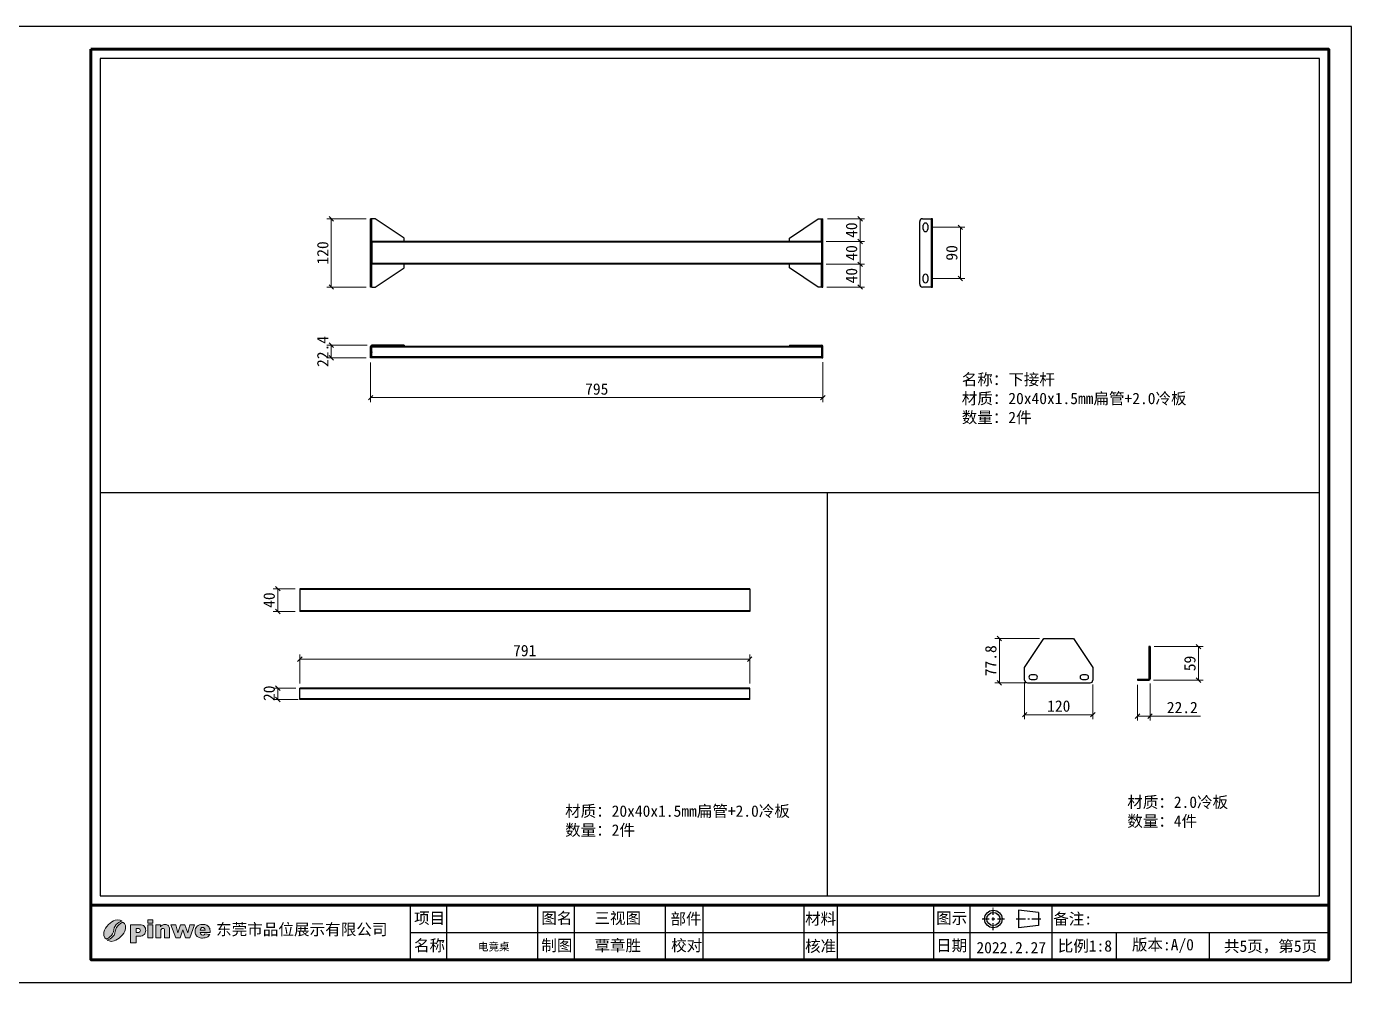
# Model space of a CAD drawing. Header units: inches. Extents: x 21728 to 86065, y -20660 to 1996.
# Drawn here: x 83736 to 86065, y -10313 to -8633 of the extents above; entities that cross this region are included whole.
import ezdxf

# ---------------------------------------------------------------- set-up
doc = ezdxf.new("R2010")
doc.units = ezdxf.units.IN
doc.header["$MEASUREMENT"] = 0
doc.linetypes.add('CENTER2', pattern=[28.575, 19.05, -3.175, 3.175, -3.175])
doc.layers.add('_U+56FE_U+5C42 1', color=7, linetype='Continuous')
doc.layers.add('图框', color=5, linetype='Continuous', lineweight=60)
doc.layers.add('轮廓线', color=7, linetype='Continuous', lineweight=30)
doc.styles.add('ee', font='simfang.ttf')
doc.styles.get("Standard").update_dxf_attribs({"font": 'arial.ttf'})
doc.styles.add('宋体', font='')
doc.styles.add('样式 1', font='')
doc.styles.get('宋体').set_extended_font_data('SimSun')
doc.styles.get('样式 1').set_extended_font_data('SimSun')
doc.dimstyles.new('1-8', dxfattribs={"dimscale": 8, "dimtxt": 2.5, "dimasz": 1, "dimexe": 1, "dimexo": 1, "dimtad": 1, "dimdec": 1, "dimdsep": 46, "dimtxsty": '宋体', "dimblk": 'OBLIQUE', "dimcen": 2.5, "dimclrd": 3, "dimclre": 3, "dimclrt": 256, "dimadec": 0, "dimazin": 0, "dimtfac": 1, "dimtdec": 1, "dimtmove": 1, "dimatfit": 3, "dimfxl": 0, "dimlwd": 9, "dimlwe": 9, "dimarcsym": 0})

# ---------------------------------------------------------------- blocks, each defined once
blk = doc.blocks.new('_Oblique')
at = {"color": 0, "linetype": 'ByBlock', "lineweight": -2}
blk.add_line((-0.5, -0.5), (0.5, 0.5), dxfattribs=at)
blk = doc.blocks.new('*D287')
at = {"color": 3, "lineweight": 9, "transparency": 16777216}
for p, q in [((84335.1, -9193.2), (84263.8, -9193.2)), ((84271.8, -9215.6), (84271.8, -9193.2)), ((84332.9, -9215.6), (84263.8, -9215.6))]:
    blk.add_line(p, q, dxfattribs=at)
at = {"layer": 'Defpoints', "color": 0, "transparency": 16777216}
for p in [(84271.8, -9193.2), (84343.1, -9193.2), (84340.9, -9215.6)]:
    blk.add_point(p, dxfattribs=at)
at = {"color": 3, "lineweight": 9, "transparency": 16777216, "xscale": 8, "yscale": 8, "zscale": 8}
for p, rotation in [((84271.8, -9193.2), 90), ((84271.8, -9215.6), 270)]:
    blk.add_blockref('_Oblique', p, dxfattribs=dict(at, rotation=rotation))
at = {"transparency": 16777216, "insert": (84256.8, -9204.4), "char_height": 20, "attachment_point": 5, "rotation": 90, "style": '宋体'}
blk.add_mtext('22.4', dxfattribs=at)
blk = doc.blocks.new('*D288')
at = {"color": 3, "lineweight": 9, "transparency": 16777216}
for p, q in [((84332.9, -8971.2), (84263.8, -8971.2)), ((84271.8, -9091.2), (84271.8, -8971.2)), ((84332.9, -9091.2), (84263.8, -9091.2))]:
    blk.add_line(p, q, dxfattribs=at)
at = {"layer": 'Defpoints', "color": 0, "transparency": 16777216}
for p in [(84271.8, -8971.2), (84340.9, -8971.2), (84340.9, -9091.2)]:
    blk.add_point(p, dxfattribs=at)
at = {"color": 3, "lineweight": 9, "transparency": 16777216, "xscale": 8, "yscale": 8, "zscale": 8}
for p, rotation in [((84271.8, -8971.2), 90), ((84271.8, -9091.2), 270)]:
    blk.add_blockref('_Oblique', p, dxfattribs=dict(at, rotation=rotation))
at = {"transparency": 16777216, "insert": (84256.8, -9031.2), "char_height": 20, "attachment_point": 5, "rotation": 90, "style": '宋体'}
blk.add_mtext('120', dxfattribs=at)
blk = doc.blocks.new('*D294')
at = {"color": 3, "lineweight": 9, "transparency": 16777216}
for p, q in [((85143.9, -8971.2), (85209.4, -8971.2)), ((85201.4, -8971.2), (85201.4, -9011.2)), ((85141.9, -9011.2), (85209.4, -9011.2))]:
    blk.add_line(p, q, dxfattribs=at)
at = {"layer": 'Defpoints', "color": 0, "transparency": 16777216}
for p in [(85135.9, -8971.2), (85133.9, -9011.2), (85201.4, -9011.2)]:
    blk.add_point(p, dxfattribs=at)
at = {"color": 3, "lineweight": 9, "transparency": 16777216, "xscale": 8, "yscale": 8, "zscale": 8}
for p, rotation in [((85201.4, -8971.2), 90), ((85201.4, -9011.2), 270)]:
    blk.add_blockref('_Oblique', p, dxfattribs=dict(at, rotation=rotation))
at = {"transparency": 16777216, "insert": (85186.4, -8991.2), "char_height": 20, "attachment_point": 5, "rotation": 90, "style": '宋体'}
blk.add_mtext('40', dxfattribs=at)
blk = doc.blocks.new('*D295')
at = {"color": 3, "lineweight": 9, "transparency": 16777216}
for p, q in [((85141.9, -9011.2), (85209.4, -9011.2)), ((85201.4, -9011.2), (85201.4, -9051.2)), ((85141.9, -9051.2), (85209.4, -9051.2))]:
    blk.add_line(p, q, dxfattribs=at)
at = {"layer": 'Defpoints', "color": 0, "transparency": 16777216}
for p in [(85133.9, -9011.2), (85133.9, -9051.2), (85201.4, -9051.2)]:
    blk.add_point(p, dxfattribs=at)
at = {"color": 3, "lineweight": 9, "transparency": 16777216, "xscale": 8, "yscale": 8, "zscale": 8}
for p, rotation in [((85201.4, -9011.2), 90), ((85201.4, -9051.2), 270)]:
    blk.add_blockref('_Oblique', p, dxfattribs=dict(at, rotation=rotation))
at = {"transparency": 16777216, "insert": (85186.4, -9031.2), "char_height": 20, "attachment_point": 5, "rotation": 90, "style": '宋体'}
blk.add_mtext('40', dxfattribs=at)
blk = doc.blocks.new('*D296')
at = {"color": 3, "lineweight": 9, "transparency": 16777216}
for p, q in [((85141.9, -9051.2), (85209.4, -9051.2)), ((85201.4, -9051.2), (85201.4, -9091.2)), ((85142.9, -9091.2), (85209.4, -9091.2))]:
    blk.add_line(p, q, dxfattribs=at)
at = {"layer": 'Defpoints', "color": 0, "transparency": 16777216}
for p in [(85133.9, -9051.2), (85134.9, -9091.2), (85201.4, -9091.2)]:
    blk.add_point(p, dxfattribs=at)
at = {"color": 3, "lineweight": 9, "transparency": 16777216, "xscale": 8, "yscale": 8, "zscale": 8}
for p, rotation in [((85201.4, -9051.2), 90), ((85201.4, -9091.2), 270)]:
    blk.add_blockref('_Oblique', p, dxfattribs=dict(at, rotation=rotation))
at = {"transparency": 16777216, "insert": (85186.4, -9071.2), "char_height": 20, "attachment_point": 5, "rotation": 90, "style": '宋体'}
blk.add_mtext('40', dxfattribs=at)
blk = doc.blocks.new('*D297')
at = {"color": 3, "lineweight": 9, "transparency": 16777216}
for p, q in [((85328.3, -8986.2), (85385.6, -8986.2)), ((85377.6, -9076.2), (85377.6, -8986.2)), ((85328.3, -9076.2), (85385.6, -9076.2))]:
    blk.add_line(p, q, dxfattribs=at)
at = {"layer": 'Defpoints', "color": 0, "transparency": 16777216}
for p in [(85320.3, -8986.2), (85377.6, -8986.2), (85320.3, -9076.2)]:
    blk.add_point(p, dxfattribs=at)
at = {"color": 3, "lineweight": 9, "transparency": 16777216, "xscale": 8, "yscale": 8, "zscale": 8}
for p, rotation in [((85377.6, -8986.2), 90), ((85377.6, -9076.2), 270)]:
    blk.add_blockref('_Oblique', p, dxfattribs=dict(at, rotation=rotation))
at = {"transparency": 16777216, "insert": (85362.6, -9031.2), "char_height": 20, "attachment_point": 5, "rotation": 90, "style": '宋体'}
blk.add_mtext('90', dxfattribs=at)
blk = doc.blocks.new('*D231')
at = {"color": 3, "lineweight": 9, "transparency": 16777216}
for p, q in [((84209.3, -9796.1), (84169.6, -9796.1)), ((84177.6, -9816.1), (84177.6, -9796.1)), ((84213.6, -9816.1), (84169.6, -9816.1))]:
    blk.add_line(p, q, dxfattribs=at)
at = {"layer": 'Defpoints', "color": 0, "transparency": 16777216}
for p in [(84177.6, -9796.1), (84217.3, -9796.1), (84221.6, -9816.1)]:
    blk.add_point(p, dxfattribs=at)
at = {"color": 3, "lineweight": 9, "transparency": 16777216, "xscale": 8, "yscale": 8, "zscale": 8}
for p, rotation in [((84177.6, -9796.1), 90), ((84177.6, -9816.1), 270)]:
    blk.add_blockref('_Oblique', p, dxfattribs=dict(at, rotation=rotation))
at = {"transparency": 16777216, "insert": (84162.6, -9805.1), "char_height": 20, "attachment_point": 5, "rotation": 90, "style": '宋体'}
blk.add_mtext('20', dxfattribs=at)
blk = doc.blocks.new('*D300')
at = {"color": 3, "lineweight": 9, "transparency": 16777216}
for p, q in [((84208.3, -9621.3), (84169.6, -9621.3)), ((84177.6, -9661.3), (84177.6, -9621.3)), ((84208.3, -9661.3), (84169.6, -9661.3))]:
    blk.add_line(p, q, dxfattribs=at)
at = {"layer": 'Defpoints', "color": 0, "transparency": 16777216}
for p in [(84177.6, -9621.3), (84216.3, -9621.3), (84216.3, -9661.3)]:
    blk.add_point(p, dxfattribs=at)
at = {"color": 3, "lineweight": 9, "transparency": 16777216, "xscale": 8, "yscale": 8, "zscale": 8}
for p, rotation in [((84177.6, -9621.3), 90), ((84177.6, -9661.3), 270)]:
    blk.add_blockref('_Oblique', p, dxfattribs=dict(at, rotation=rotation))
at = {"transparency": 16777216, "insert": (84162.6, -9641.3), "char_height": 20, "attachment_point": 5, "rotation": 90, "style": '宋体'}
blk.add_mtext('40', dxfattribs=at)
blk = doc.blocks.new('*D301')
at = {"color": 3, "lineweight": 9, "transparency": 16777216}
for p, q in [((84216.3, -9788.1), (84216.3, -9737.2)), ((84216.3, -9745.2), (85007.3, -9745.2)), ((85007.3, -9788.1), (85007.3, -9737.2))]:
    blk.add_line(p, q, dxfattribs=at)
at = {"layer": 'Defpoints', "color": 0, "transparency": 16777216}
for p in [(85007.3, -9745.2), (84216.3, -9796.1), (85007.3, -9796.1)]:
    blk.add_point(p, dxfattribs=at)
at = {"color": 3, "lineweight": 9, "transparency": 16777216, "xscale": 8, "yscale": 8, "zscale": 8, "rotation": 180}
blk.add_blockref('_Oblique', (84216.3, -9745.2), dxfattribs=at)
at = {"color": 3, "lineweight": 9, "transparency": 16777216, "xscale": 8, "yscale": 8, "zscale": 8}
blk.add_blockref('_Oblique', (85007.3, -9745.2), dxfattribs=at)
at = {"transparency": 16777216, "insert": (84611.8, -9730.2), "char_height": 20, "attachment_point": 5, "style": '宋体'}
blk.add_mtext('791', dxfattribs=at)
blk = doc.blocks.new('*D302')
at = {"color": 3, "lineweight": 9, "transparency": 16777216}
for p, q in [((84340.9, -9223.6), (84340.9, -9293.5)), ((85135.9, -9223.4), (85135.9, -9293.5)), ((84340.9, -9285.5), (85135.9, -9285.5))]:
    blk.add_line(p, q, dxfattribs=at)
at = {"layer": 'Defpoints', "color": 0, "transparency": 16777216}
for p in [(84340.9, -9215.6), (85135.9, -9215.4), (85135.9, -9285.5)]:
    blk.add_point(p, dxfattribs=at)
at = {"color": 3, "lineweight": 9, "transparency": 16777216, "xscale": 8, "yscale": 8, "zscale": 8, "rotation": 180}
blk.add_blockref('_Oblique', (84340.9, -9285.5), dxfattribs=at)
at = {"color": 3, "lineweight": 9, "transparency": 16777216, "xscale": 8, "yscale": 8, "zscale": 8}
blk.add_blockref('_Oblique', (85135.9, -9285.5), dxfattribs=at)
at = {"transparency": 16777216, "insert": (84738.4, -9270.5), "char_height": 20, "attachment_point": 5, "style": '宋体'}
blk.add_mtext('795', dxfattribs=at)
blk = doc.blocks.new('*D298')
at = {"color": 3, "lineweight": 9, "transparency": 16777216}
for p, q in [((85490.6, -9785.8), (85490.6, -9850.7)), ((85610.6, -9789.8), (85610.6, -9850.7)), ((85490.6, -9842.7), (85610.6, -9842.7))]:
    blk.add_line(p, q, dxfattribs=at)
at = {"layer": 'Defpoints', "color": 0, "transparency": 16777216}
for p in [(85490.6, -9777.8), (85610.6, -9781.8), (85610.6, -9842.7)]:
    blk.add_point(p, dxfattribs=at)
at = {"color": 3, "lineweight": 9, "transparency": 16777216, "xscale": 8, "yscale": 8, "zscale": 8, "rotation": 180}
blk.add_blockref('_Oblique', (85490.6, -9842.7), dxfattribs=at)
at = {"color": 3, "lineweight": 9, "transparency": 16777216, "xscale": 8, "yscale": 8, "zscale": 8}
blk.add_blockref('_Oblique', (85610.6, -9842.7), dxfattribs=at)
at = {"transparency": 16777216, "insert": (85550.6, -9827.7), "char_height": 20, "attachment_point": 5, "style": '宋体'}
blk.add_mtext('120', dxfattribs=at)
blk = doc.blocks.new('*D299')
at = {"color": 3, "lineweight": 9, "transparency": 16777216}
for p, q in [((85516.6, -9709), (85438.2, -9709)), ((85446.2, -9786.8), (85446.2, -9709)), ((85492.6, -9786.8), (85438.2, -9786.8))]:
    blk.add_line(p, q, dxfattribs=at)
at = {"layer": 'Defpoints', "color": 0, "transparency": 16777216}
for p in [(85446.2, -9709), (85524.6, -9709), (85500.6, -9786.8)]:
    blk.add_point(p, dxfattribs=at)
at = {"color": 3, "lineweight": 9, "transparency": 16777216, "xscale": 8, "yscale": 8, "zscale": 8}
for p, rotation in [((85446.2, -9709), 90), ((85446.2, -9786.8), 270)]:
    blk.add_blockref('_Oblique', p, dxfattribs=dict(at, rotation=rotation))
at = {"transparency": 16777216, "insert": (85431.2, -9747.9), "char_height": 20, "attachment_point": 5, "rotation": 90, "style": '宋体'}
blk.add_mtext('77.8', dxfattribs=at)
blk = doc.blocks.new('*D303')
at = {"color": 3, "lineweight": 9, "transparency": 16777216}
for p, q in [((85718.1, -9723.1), (85804.2, -9723.1)), ((85796.2, -9782.1), (85796.2, -9723.1)), ((85716.9, -9782.1), (85804.2, -9782.1))]:
    blk.add_line(p, q, dxfattribs=at)
at = {"layer": 'Defpoints', "color": 0, "transparency": 16777216}
for p in [(85710.1, -9723.1), (85796.2, -9723.1), (85708.9, -9782.1)]:
    blk.add_point(p, dxfattribs=at)
at = {"color": 3, "lineweight": 9, "transparency": 16777216, "xscale": 8, "yscale": 8, "zscale": 8}
for p, rotation in [((85796.2, -9723.1), 90), ((85796.2, -9782.1), 270)]:
    blk.add_blockref('_Oblique', p, dxfattribs=dict(at, rotation=rotation))
at = {"transparency": 16777216, "insert": (85781.2, -9752.7), "char_height": 20, "attachment_point": 5, "rotation": 90, "style": '宋体'}
blk.add_mtext('59', dxfattribs=at)
blk = doc.blocks.new('*D304')
at = {"color": 3, "lineweight": 9, "transparency": 16777216}
for p, q in [((85688.9, -9790.1), (85688.9, -9853.2)), ((85711.1, -9787.9), (85711.1, -9853.2)), ((85711.1, -9845.2), (85688.9, -9845.2)), ((85799.8, -9845.2), (85711.1, -9845.2))]:
    blk.add_line(p, q, dxfattribs=at)
at = {"layer": 'Defpoints', "color": 0, "transparency": 16777216}
for p in [(85688.9, -9782.1), (85711.1, -9779.9), (85688.9, -9845.2)]:
    blk.add_point(p, dxfattribs=at)
at = {"color": 3, "lineweight": 9, "transparency": 16777216, "xscale": 8, "yscale": 8, "zscale": 8, "rotation": 180}
blk.add_blockref('_Oblique', (85688.9, -9845.2), dxfattribs=at)
at = {"color": 3, "lineweight": 9, "transparency": 16777216, "xscale": 8, "yscale": 8, "zscale": 8}
blk.add_blockref('_Oblique', (85711.1, -9845.2), dxfattribs=at)
at = {"transparency": 16777216, "insert": (85767.8, -9830.2), "char_height": 20, "attachment_point": 5, "style": '宋体'}
blk.add_mtext('22.2', dxfattribs=at)

msp = doc.modelspace()

# ---------------------------------------------------------------- hatches: boundary and pattern name
h = msp.add_hatch(color=256)
h.dxf.hatch_style = 1
edge = h.paths.add_edge_path()
edge.add_spline(control_points=[(84058.78, -10225.47), (84058.78, -10225.47), (84041.21, -10225.47), (84041.21, -10225.47), (84041.37, -10226.87), (84041.74, -10227.92), (84042.35, -10228.61), (84043.2, -10229.6), (84044.3, -10230.09), (84045.67, -10230.09), (84046.54, -10230.09), (84047.36, -10229.88), (84048.13, -10229.45), (84048.6, -10229.18), (84049.12, -10228.71), (84049.66, -10228.02), (84049.66, -10228.02), (84058.29, -10228.82), (84058.29, -10228.82), (84056.97, -10231.11), (84055.38, -10232.76), (84053.52, -10233.75), (84051.65, -10234.75), (84048.97, -10235.25), (84045.49, -10235.25), (84042.45, -10235.25), (84040.08, -10234.82), (84038.34, -10233.96), (84036.6, -10233.11), (84035.17, -10231.75), (84034.02, -10229.89), (84032.88, -10228.03), (84032.31, -10225.84), (84032.31, -10223.33), (84032.31, -10219.76), (84033.46, -10216.86), (84035.75, -10214.65), (84038.03, -10212.44), (84041.19, -10211.33), (84045.22, -10211.33), (84048.49, -10211.33), (84051.07, -10211.83), (84052.96, -10212.82), (84054.86, -10213.81), (84056.3, -10215.24), (84057.3, -10217.13), (84058.29, -10219.01), (84058.78, -10221.46), (84058.78, -10224.48), (84058.78, -10224.48), (84058.78, -10225.47), (84058.78, -10225.47)], knot_values=[0, 0, 0, 0, 1, 1, 1, 2, 2, 2, 3, 3, 3, 4, 4, 4, 5, 5, 5, 6, 6, 6, 7, 7, 7, 8, 8, 8, 9, 9, 9, 10, 10, 10, 11, 11, 11, 12, 12, 12, 13, 13, 13, 14, 14, 14, 15, 15, 15, 16, 16, 16, 17, 17, 17, 17], degree=3, periodic=0)
edge = h.paths.add_edge_path(flags=16)
edge.add_spline(control_points=[(84049.88, -10221.29), (84049.71, -10219.58), (84049.25, -10218.36), (84048.51, -10217.63), (84047.77, -10216.9), (84046.8, -10216.53), (84045.59, -10216.53), (84044.19, -10216.53), (84043.08, -10217.09), (84042.24, -10218.2), (84041.71, -10218.89), (84041.38, -10219.91), (84041.23, -10221.29), (84041.23, -10221.29), (84049.88, -10221.29), (84049.88, -10221.29)], knot_values=[0, 0, 0, 0, 1, 1, 1, 2, 2, 2, 3, 3, 3, 4, 4, 4, 5, 5, 5, 5], degree=3, periodic=0)
h.paths.add_polyline_path([(83989.93, -10211.86), (83998.4, -10211.86), (84002.07, -10226.21), (84006.74, -10211.86), (84014.58, -10211.86), (84019.41, -10226.23), (84023.1, -10211.86), (84031.51, -10211.86), (84023.1, -10234.72), (84015.32, -10234.72), (84010.7, -10220.96), (84006.23, -10234.72), (83998.41, -10234.72)])
edge = h.paths.add_edge_path()
edge.add_spline(control_points=[(83963.27, -10211.86), (83963.27, -10211.86), (83971.43, -10211.86), (83971.43, -10211.86), (83971.43, -10211.86), (83971.43, -10215.58), (83971.43, -10215.58), (83972.65, -10214.06), (83973.87, -10212.97), (83975.12, -10212.32), (83976.37, -10211.66), (83977.88, -10211.33), (83979.67, -10211.33), (83982.09, -10211.33), (83983.98, -10212.05), (83985.35, -10213.5), (83986.72, -10214.94), (83987.4, -10217.17), (83987.4, -10220.18), (83987.4, -10220.18), (83987.4, -10234.72), (83987.4, -10234.72), (83987.4, -10234.72), (83978.59, -10234.72), (83978.59, -10234.72), (83978.59, -10234.72), (83978.59, -10222.14), (83978.59, -10222.14), (83978.59, -10220.71), (83978.33, -10219.69), (83977.8, -10219.1), (83977.27, -10218.5), (83976.53, -10218.2), (83975.58, -10218.2), (83974.53, -10218.2), (83973.67, -10218.61), (83973.01, -10219.41), (83972.36, -10220.21), (83972.03, -10221.65), (83972.03, -10223.74), (83972.03, -10223.74), (83972.03, -10234.72), (83972.03, -10234.72), (83972.03, -10234.72), (83963.27, -10234.72), (83963.27, -10234.72), (83963.27, -10234.72), (83963.27, -10211.86), (83963.27, -10211.86)], knot_values=[0, 0, 0, 0, 1, 1, 1, 2, 2, 2, 3, 3, 3, 4, 4, 4, 5, 5, 5, 6, 6, 6, 7, 7, 7, 8, 8, 8, 9, 9, 9, 10, 10, 10, 11, 11, 11, 12, 12, 12, 13, 13, 13, 14, 14, 14, 15, 15, 15, 16, 16, 16, 16], degree=3, periodic=0)
h.paths.add_polyline_path([(83949.06, -10203.18), (83957.83, -10203.18), (83957.83, -10209.13), (83949.06, -10209.13)])
h.paths.add_polyline_path([(83949.06, -10211.86), (83957.83, -10211.86), (83957.83, -10234.72), (83949.06, -10234.72)])
edge = h.paths.add_edge_path()
edge.add_spline(control_points=[(83918.79, -10212.02), (83918.79, -10212.02), (83934.99, -10212.02), (83934.99, -10212.02), (83938.52, -10212.02), (83941.17, -10212.85), (83942.93, -10214.53), (83944.68, -10216.22), (83945.56, -10218.61), (83945.56, -10221.71), (83945.56, -10224.9), (83944.6, -10227.39), (83942.69, -10229.19), (83940.77, -10230.98), (83937.84, -10231.88), (83933.91, -10231.88), (83933.91, -10231.88), (83928.56, -10231.88), (83928.56, -10231.88), (83928.56, -10231.88), (83928.56, -10243.55), (83928.56, -10243.55), (83928.56, -10243.55), (83918.79, -10243.55), (83918.79, -10243.55), (83918.79, -10243.55), (83918.79, -10212.02), (83918.79, -10212.02)], knot_values=[0, 0, 0, 0, 1, 1, 1, 2, 2, 2, 3, 3, 3, 4, 4, 4, 5, 5, 5, 6, 6, 6, 7, 7, 7, 8, 8, 8, 9, 9, 9, 9], degree=3, periodic=0)
edge = h.paths.add_edge_path(flags=16)
edge.add_spline(control_points=[(83928.56, -10225.49), (83928.56, -10225.49), (83930.96, -10225.49), (83930.96, -10225.49), (83932.86, -10225.49), (83934.19, -10225.16), (83934.95, -10224.51), (83935.71, -10223.86), (83936.1, -10223.02), (83936.1, -10222), (83936.1, -10221.01), (83935.77, -10220.17), (83935.1, -10219.48), (83934.44, -10218.79), (83933.19, -10218.45), (83931.35, -10218.45), (83931.35, -10218.45), (83928.56, -10218.45), (83928.56, -10218.45), (83928.56, -10218.45), (83928.56, -10225.49), (83928.56, -10225.49)], knot_values=[0, 0, 0, 0, 1, 1, 1, 2, 2, 2, 3, 3, 3, 4, 4, 4, 5, 5, 5, 6, 6, 6, 7, 7, 7, 7], degree=3, periodic=0)
edge = h.paths.add_edge_path()
edge.add_spline(control_points=[(83878, -10238.81), (83878, -10238.81), (83882.35, -10242.55), (83889.82, -10240.31), (83897.29, -10238.07), (83907.63, -10229.06), (83909.74, -10219.28), (83911.84, -10209.5), (83904.83, -10207.36), (83904.83, -10207.36), (83904.83, -10207.36), (83892.6, -10213.07), (83891.99, -10223.32), (83891.38, -10233.58), (83879.9, -10238.68), (83878, -10238.81)], knot_values=[0, 0, 0, 0, 1, 1, 1, 2, 2, 2, 3, 3, 3, 4, 4, 4, 5, 5, 5, 5], degree=3, periodic=0)
edge = h.paths.add_edge_path()
edge.add_spline(control_points=[(83903.61, -10205.49), (83903.61, -10205.49), (83899.26, -10201.76), (83891.79, -10204), (83884.32, -10206.24), (83873.98, -10215.24), (83871.87, -10225.03), (83869.77, -10234.81), (83876.78, -10236.95), (83876.78, -10236.95), (83876.78, -10236.95), (83889.01, -10231.24), (83889.62, -10220.98), (83890.23, -10210.73), (83901.71, -10205.63), (83903.61, -10205.49)], knot_values=[0, 0, 0, 0, 1, 1, 1, 2, 2, 2, 3, 3, 3, 4, 4, 4, 5, 5, 5, 5], degree=3, periodic=0)

# ---------------------------------------------------------------- linework, layer by layer
at = {"color": 7, "linetype": 'Continuous', "lineweight": 25}
for p, q in [((84342.94, -8971.18), (84340.94, -8971.18)), ((84340.94, -8976.18), (84340.94, -8971.18)), ((84342.94, -8976.18), (84340.94, -8976.18)), ((84340.94, -9086.18), (84340.94, -8976.18)), ((84342.94, -8976.18), (84342.94, -8971.18)), ((84343.14, -8971.18), (84342.94, -8971.18)), ((84342.94, -9086.18), (84342.94, -8976.18)), ((84348.94, -8971.18), (84343.14, -8971.18)), ((84343.14, -9011.18), (84343.14, -8971.18)), ((84399.65, -9005.18), (84348.94, -8971.18)), ((85077.23, -9005.18), (85127.94, -8971.18)), ((85127.94, -8971.18), (85133.74, -8971.18)), ((85133.74, -8971.18), (85133.94, -8971.18)), ((85133.74, -9011.18), (85133.74, -8971.18)), ((85133.94, -8971.18), (85135.94, -8971.18)), ((85133.94, -8976.18), (85133.94, -8971.18)), ((85133.94, -8976.18), (85135.94, -8976.18)), ((85133.94, -9086.18), (85133.94, -8976.18)), ((85135.94, -8976.18), (85135.94, -8971.18)), ((85135.94, -9086.18), (85135.94, -8976.18)), ((85306.28, -9086.18), (85306.28, -8976.18)), ((85311.28, -8971.18), (85326.28, -8971.18)), ((85312.28, -8989.68), (85312.28, -8982.68)), ((85320.28, -8982.68), (85320.28, -8989.68)), ((85326.28, -8971.18), (85326.28, -9091.18)), ((85328.48, -8971.18), (85326.28, -8971.18)), ((85328.48, -9091.18), (85328.48, -8971.18)), ((85133.94, -9011.18), (84342.94, -9011.18)), ((85133.94, -9012.58), (84342.94, -9012.58)), ((84342.94, -9012.58), (84342.94, -9049.78)), ((84399.65, -9011.18), (84399.65, -9005.18)), ((85077.23, -9011.18), (85077.23, -9005.18)), ((85133.94, -9012.58), (85133.94, -9049.78)), ((85133.94, -9049.78), (84342.94, -9049.78)), ((85133.94, -9051.18), (84342.94, -9051.18)), ((84343.14, -9091.18), (84343.14, -9051.18)), ((84348.94, -9091.18), (84399.65, -9057.18)), ((84399.65, -9057.18), (84399.65, -9051.18)), ((85077.23, -9057.18), (85077.23, -9051.18)), ((85127.94, -9091.18), (85077.23, -9057.18)), ((85133.74, -9091.18), (85133.74, -9051.18)), ((85312.28, -9079.68), (85312.28, -9072.68)), ((85320.28, -9072.68), (85320.28, -9079.68)), ((84340.94, -9091.18), (84340.94, -9086.18)), ((84342.94, -9086.18), (84340.94, -9086.18)), ((84342.94, -9091.18), (84340.94, -9091.18)), ((84342.94, -9091.18), (84342.94, -9086.18)), ((84342.94, -9091.18), (84343.14, -9091.18)), ((84343.14, -9091.18), (84348.94, -9091.18)), ((85133.74, -9091.18), (85127.94, -9091.18)), ((85133.94, -9091.18), (85133.74, -9091.18)), ((85133.94, -9091.18), (85133.94, -9086.18)), ((85133.94, -9086.18), (85135.94, -9086.18)), ((85133.94, -9091.18), (85135.94, -9091.18)), ((85135.94, -9091.18), (85135.94, -9086.18)), ((85326.28, -9091.18), (85311.28, -9091.18)), ((85326.28, -9091.18), (85328.48, -9091.18)), ((84340.94, -9210.4), (84340.94, -9195.4)), ((84342.94, -9195.4), (84340.94, -9195.4)), ((85133.94, -9195.4), (84342.94, -9195.4)), ((84342.94, -9210.4), (84342.94, -9195.4)), ((85133.94, -9196.8), (84342.94, -9196.8)), ((84343.14, -9195.2), (84343.14, -9193.2)), ((84348.94, -9193.2), (84343.14, -9193.2)), ((84348.94, -9195.2), (84343.14, -9195.2)), ((84348.94, -9193.2), (84348.94, -9195.2)), ((84399.65, -9193.2), (84348.94, -9193.2)), ((84399.65, -9195.2), (84348.94, -9195.2)), ((84399.65, -9193.2), (84399.65, -9195.2)), ((85077.23, -9193.2), (85077.23, -9195.2)), ((85077.23, -9193.2), (85127.94, -9193.2)), ((85077.23, -9195.2), (85127.94, -9195.2)), ((85127.94, -9193.2), (85127.94, -9195.2)), ((85127.94, -9193.2), (85133.74, -9193.2)), ((85127.94, -9195.2), (85133.74, -9195.2)), ((85133.74, -9195.2), (85133.74, -9193.2)), ((85133.94, -9195.4), (85135.94, -9195.4)), ((85133.94, -9210.4), (85133.94, -9195.4)), ((85135.94, -9210.4), (85135.94, -9195.4)), ((84342.94, -9210.4), (84340.94, -9210.4)), ((84340.94, -9215.4), (84340.94, -9210.4)), ((84342.94, -9215.4), (84340.94, -9215.4)), ((84342.94, -9215.4), (84342.94, -9210.4)), ((85133.94, -9214), (84342.94, -9214)), ((85133.94, -9215.4), (84342.94, -9215.4)), ((85133.94, -9210.4), (85135.94, -9210.4)), ((85133.94, -9215.4), (85133.94, -9210.4)), ((85133.94, -9215.4), (85135.94, -9215.4)), ((85135.94, -9215.4), (85135.94, -9210.4)), ((84216.34, -9621.34), (84216.34, -9661.34)), ((85007.34, -9621.34), (84216.34, -9621.34)), ((85007.34, -9622.74), (84216.34, -9622.74)), ((85007.34, -9621.34), (85007.34, -9661.34)), ((85007.34, -9659.94), (84216.34, -9659.94)), ((85007.34, -9661.34), (84216.34, -9661.34)), ((85490.56, -9760.01), (85524.56, -9709)), ((85524.56, -9709), (85576.56, -9709)), ((85576.56, -9709), (85610.56, -9760.01)), ((85711.12, -9723.07), (85709.12, -9723.07)), ((85709.12, -9723.07), (85709.12, -9774.08)), ((85711.12, -9723.07), (85711.12, -9774.08)), ((85490.56, -9781.81), (85490.56, -9760.01)), ((85509.06, -9772.81), (85502.06, -9772.81)), ((85502.06, -9780.81), (85509.06, -9780.81)), ((85599.06, -9772.81), (85592.06, -9772.81)), ((85592.06, -9780.81), (85599.06, -9780.81)), ((85610.56, -9760.01), (85610.56, -9781.81)), ((85688.92, -9780.08), (85688.92, -9782.08)), ((85688.92, -9780.08), (85693.92, -9780.08)), ((85688.92, -9782.08), (85693.92, -9782.08)), ((85693.92, -9780.08), (85693.92, -9782.08)), ((85693.92, -9780.08), (85708.92, -9780.08)), ((85693.92, -9782.08), (85708.92, -9782.08)), ((85708.92, -9780.08), (85708.92, -9782.08)), ((85709.12, -9774.08), (85709.12, -9779.88)), ((85711.12, -9774.08), (85709.12, -9774.08)), ((85709.12, -9779.88), (85711.12, -9779.88)), ((85711.12, -9774.08), (85711.12, -9779.88)), ((85007.34, -9796.06), (84216.34, -9796.06)), ((84216.34, -9816.06), (84216.34, -9796.06)), ((85007.34, -9797.46), (84216.34, -9797.46)), ((85007.34, -9816.06), (85007.34, -9796.06)), ((85495.56, -9786.81), (85605.56, -9786.81)), ((85007.34, -9814.66), (84216.34, -9814.66)), ((85007.34, -9816.06), (84216.34, -9816.06))]:
    msp.add_line(p, q, dxfattribs=at)
at = {"color": 7, "linetype": 'Continuous'}
for q in [(84342.94, -9204.79), (84343.25, -9205.4)]:
    msp.add_line((84342.94, -9205.4), q, dxfattribs=at)
at = {"color": 1}
for p, q in [((83865.23, -9452.47), (86009.23, -9452.47)), ((85143.73, -9452.47), (85143.73, -10161.34))]:
    msp.add_line(p, q, dxfattribs=at)
at = {"color": 14, "lineweight": 25}
for p, q in [((85480.02, -10186.4), (85480.02, -10217.12)), ((85515.22, -10190.24), (85480.02, -10186.4)), ((85515.22, -10190.24), (85515.22, -10213.28)), ((85515.22, -10213.28), (85480.02, -10217.12))]:
    msp.add_line(p, q, dxfattribs=at)
for radius in [15.36, 11.52]:
    msp.add_circle((85435.57, -10201.76), radius, dxfattribs=at)
at = {"color": 7, "linetype": 'Continuous', "lineweight": 25}
for centre, radius, start, end in [((85311.28, -8976.18), 5, 90, 180), ((85316.28, -8982.68), 4, 90, 180), ((85316.28, -8989.68), 4, 180, 270), ((85316.28, -8982.68), 4, 0, 90), ((85316.28, -8989.68), 4, 270, 0), ((85316.28, -9072.68), 4, 90, 180), ((85316.28, -9079.68), 4, 180, 270), ((85316.28, -9072.68), 4, 0, 90), ((85316.28, -9079.68), 4, 270, 0), ((85311.28, -9086.18), 5, 180, 270), ((84343.14, -9195.4), 2.2, 90, 180), ((84343.14, -9195.4), 0.2, 90, 180), ((85133.74, -9195.4), 2.2, 0, 90), ((85133.74, -9195.4), 0.2, 0, 90), ((85495.56, -9781.81), 5, 180, 270), ((85502.06, -9776.81), 4, 90, 270), ((85509.06, -9776.81), 4, 270, 90), ((85592.06, -9776.81), 4, 90, 270), ((85599.06, -9776.81), 4, 270, 90), ((85605.56, -9781.81), 5, 270, 0), ((85708.92, -9779.88), 2.2, 270, 0), ((85708.92, -9779.88), 0.2, 270, 0)]:
    msp.add_arc(centre, radius, start, end, dxfattribs=at)
at = {"color": 7, "linetype": 'Continuous'}
msp.add_point((84342.94, -9205.4), dxfattribs=at)
at = {"layer": '_U+56FE_U+5C42 1', "lineweight": 0}
for points in [[(83949.06, -10203.18), (83957.83, -10203.18), (83957.83, -10209.13), (83949.06, -10209.13), (83949.06, -10203.18)], [(83949.06, -10211.86), (83957.83, -10211.86), (83957.83, -10234.72), (83949.06, -10234.72), (83949.06, -10211.86)], [(83989.93, -10211.86), (83998.4, -10211.86), (84002.07, -10226.21), (84006.74, -10211.86), (84014.58, -10211.86), (84019.41, -10226.23), (84023.1, -10211.86), (84031.51, -10211.86), (84023.1, -10234.72), (84015.32, -10234.72), (84010.7, -10220.96), (84006.23, -10234.72), (83998.41, -10234.72), (83989.93, -10211.86)]]:
    msp.add_lwpolyline(points, dxfattribs=at)
for points, knots in [([(83903.61, -10205.49), (83903.61, -10205.49), (83899.26, -10201.76), (83891.79, -10204), (83884.32, -10206.24), (83873.98, -10215.24), (83871.87, -10225.03), (83869.77, -10234.81), (83876.78, -10236.95), (83876.78, -10236.95), (83876.78, -10236.95), (83889.01, -10231.24), (83889.62, -10220.98), (83890.23, -10210.73), (83901.71, -10205.63), (83903.61, -10205.49)], [0, 0, 0, 0, 1, 1, 1, 2, 2, 2, 3, 3, 3, 4, 4, 4, 5, 5, 5, 5]), ([(83878, -10238.81), (83878, -10238.81), (83882.35, -10242.55), (83889.82, -10240.31), (83897.29, -10238.07), (83907.63, -10229.06), (83909.74, -10219.28), (83911.84, -10209.5), (83904.83, -10207.36), (83904.83, -10207.36), (83904.83, -10207.36), (83892.6, -10213.07), (83891.99, -10223.32), (83891.38, -10233.58), (83879.9, -10238.68), (83878, -10238.81)], [0, 0, 0, 0, 1, 1, 1, 2, 2, 2, 3, 3, 3, 4, 4, 4, 5, 5, 5, 5]), ([(83918.79, -10212.02), (83918.79, -10212.02), (83934.99, -10212.02), (83934.99, -10212.02), (83938.52, -10212.02), (83941.17, -10212.85), (83942.93, -10214.53), (83944.68, -10216.22), (83945.56, -10218.61), (83945.56, -10221.71), (83945.56, -10224.9), (83944.6, -10227.39), (83942.69, -10229.19), (83940.77, -10230.98), (83937.84, -10231.88), (83933.91, -10231.88), (83933.91, -10231.88), (83928.56, -10231.88), (83928.56, -10231.88), (83928.56, -10231.88), (83928.56, -10243.55), (83928.56, -10243.55), (83928.56, -10243.55), (83918.79, -10243.55), (83918.79, -10243.55), (83918.79, -10243.55), (83918.79, -10212.02), (83918.79, -10212.02)], [0, 0, 0, 0, 1, 1, 1, 2, 2, 2, 3, 3, 3, 4, 4, 4, 5, 5, 5, 6, 6, 6, 7, 7, 7, 8, 8, 8, 9, 9, 9, 9]), ([(83928.56, -10225.49), (83928.56, -10225.49), (83930.96, -10225.49), (83930.96, -10225.49), (83932.86, -10225.49), (83934.19, -10225.16), (83934.95, -10224.51), (83935.71, -10223.86), (83936.1, -10223.02), (83936.1, -10222), (83936.1, -10221.01), (83935.77, -10220.17), (83935.1, -10219.48), (83934.44, -10218.79), (83933.19, -10218.45), (83931.35, -10218.45), (83931.35, -10218.45), (83928.56, -10218.45), (83928.56, -10218.45), (83928.56, -10218.45), (83928.56, -10225.49), (83928.56, -10225.49)], [0, 0, 0, 0, 1, 1, 1, 2, 2, 2, 3, 3, 3, 4, 4, 4, 5, 5, 5, 6, 6, 6, 7, 7, 7, 7]), ([(83963.27, -10211.86), (83963.27, -10211.86), (83971.43, -10211.86), (83971.43, -10211.86), (83971.43, -10211.86), (83971.43, -10215.58), (83971.43, -10215.58), (83972.65, -10214.06), (83973.87, -10212.97), (83975.12, -10212.32), (83976.37, -10211.66), (83977.88, -10211.33), (83979.67, -10211.33), (83982.09, -10211.33), (83983.98, -10212.05), (83985.35, -10213.5), (83986.72, -10214.94), (83987.4, -10217.17), (83987.4, -10220.18), (83987.4, -10220.18), (83987.4, -10234.72), (83987.4, -10234.72), (83987.4, -10234.72), (83978.59, -10234.72), (83978.59, -10234.72), (83978.59, -10234.72), (83978.59, -10222.14), (83978.59, -10222.14), (83978.59, -10220.71), (83978.33, -10219.69), (83977.8, -10219.1), (83977.27, -10218.5), (83976.53, -10218.2), (83975.58, -10218.2), (83974.53, -10218.2), (83973.67, -10218.61), (83973.01, -10219.41), (83972.36, -10220.21), (83972.03, -10221.65), (83972.03, -10223.74), (83972.03, -10223.74), (83972.03, -10234.72), (83972.03, -10234.72), (83972.03, -10234.72), (83963.27, -10234.72), (83963.27, -10234.72), (83963.27, -10234.72), (83963.27, -10211.86), (83963.27, -10211.86)], [0, 0, 0, 0, 1, 1, 1, 2, 2, 2, 3, 3, 3, 4, 4, 4, 5, 5, 5, 6, 6, 6, 7, 7, 7, 8, 8, 8, 9, 9, 9, 10, 10, 10, 11, 11, 11, 12, 12, 12, 13, 13, 13, 14, 14, 14, 15, 15, 15, 16, 16, 16, 16]), ([(84058.78, -10225.47), (84058.78, -10225.47), (84041.21, -10225.47), (84041.21, -10225.47), (84041.37, -10226.87), (84041.74, -10227.92), (84042.35, -10228.61), (84043.2, -10229.6), (84044.3, -10230.09), (84045.67, -10230.09), (84046.54, -10230.09), (84047.36, -10229.88), (84048.13, -10229.45), (84048.6, -10229.18), (84049.12, -10228.71), (84049.66, -10228.02), (84049.66, -10228.02), (84058.29, -10228.82), (84058.29, -10228.82), (84056.97, -10231.11), (84055.38, -10232.76), (84053.52, -10233.75), (84051.65, -10234.75), (84048.97, -10235.25), (84045.49, -10235.25), (84042.45, -10235.25), (84040.08, -10234.82), (84038.34, -10233.96), (84036.6, -10233.11), (84035.17, -10231.75), (84034.02, -10229.89), (84032.88, -10228.03), (84032.31, -10225.84), (84032.31, -10223.33), (84032.31, -10219.76), (84033.46, -10216.86), (84035.75, -10214.65), (84038.03, -10212.44), (84041.19, -10211.33), (84045.22, -10211.33), (84048.49, -10211.33), (84051.07, -10211.83), (84052.96, -10212.82), (84054.86, -10213.81), (84056.3, -10215.24), (84057.3, -10217.13), (84058.29, -10219.01), (84058.78, -10221.46), (84058.78, -10224.48), (84058.78, -10224.48), (84058.78, -10225.47), (84058.78, -10225.47)], [0, 0, 0, 0, 1, 1, 1, 2, 2, 2, 3, 3, 3, 4, 4, 4, 5, 5, 5, 6, 6, 6, 7, 7, 7, 8, 8, 8, 9, 9, 9, 10, 10, 10, 11, 11, 11, 12, 12, 12, 13, 13, 13, 14, 14, 14, 15, 15, 15, 16, 16, 16, 17, 17, 17, 17]), ([(84049.88, -10221.29), (84049.71, -10219.58), (84049.25, -10218.36), (84048.51, -10217.63), (84047.77, -10216.9), (84046.8, -10216.53), (84045.59, -10216.53), (84044.19, -10216.53), (84043.08, -10217.09), (84042.24, -10218.2), (84041.71, -10218.89), (84041.38, -10219.91), (84041.23, -10221.29), (84041.23, -10221.29), (84049.88, -10221.29), (84049.88, -10221.29)], [0, 0, 0, 0, 1, 1, 1, 2, 2, 2, 3, 3, 3, 4, 4, 4, 5, 5, 5, 5])]:
    msp.add_open_spline(points, degree=3, knots=knots, dxfattribs=at)
at = {"layer": 'Defpoints'}
msp.add_lwpolyline([(83689.23, -10313.34), (86065.23, -10313.34), (86065.23, -8633.34), (83689.23, -8633.34)], close=True, dxfattribs=at)
at = {"layer": '图框', "color": 32}
msp.add_lwpolyline([(83849.23, -8673.34), (86025.23, -8673.34), (86025.23, -10273.34), (83849.23, -10273.34)], close=True, dxfattribs=at)
msp.add_lwpolyline([(83849.23, -10177.34), (86025.23, -10177.34)], dxfattribs=at)
at = {"layer": '轮廓线'}
for p, q in [((84411.07, -10273.34), (84411.07, -10177.34)), ((84475.07, -10273.34), (84475.07, -10177.34)), ((84635.07, -10273.34), (84635.07, -10177.34)), ((84699.07, -10273.34), (84699.07, -10177.34)), ((84859.07, -10273.34), (84859.07, -10177.34)), ((84925.43, -10273.34), (84925.43, -10177.34)), ((85103.08, -10273.34), (85103.08, -10177.34)), ((85161.56, -10273.34), (85161.56, -10177.34)), ((85331.07, -10273.34), (85331.07, -10177.34)), ((85395.07, -10273.34), (85395.07, -10177.34)), ((85539.07, -10225.34), (85539.07, -10177.34)), ((84411.07, -10225.34), (86025.23, -10225.34)), ((85539.07, -10273.34), (85539.07, -10225.34)), ((85651.87, -10273.34), (85651.87, -10225.34)), ((85815.61, -10273.34), (85815.61, -10225.34))]:
    msp.add_line(p, q, dxfattribs=at)
at = {"layer": '轮廓线', "color": 4, "linetype": 'CENTER2'}
for p, q in [((85416.21, -10201.76), (85428.33, -10201.76)), ((85432.73, -10201.76), (85438.41, -10201.76)), ((85442.8, -10201.76), (85454.93, -10201.76))]:
    msp.add_line(p, q, dxfattribs=at)
at = {"layer": '轮廓线', "color": 4, "linetype": 'CENTER2', "ltscale": 0.5}
for p, q in [((85435.57, -10194.53), (85435.57, -10182.4)), ((85435.57, -10204.6), (85435.57, -10198.93)), ((85435.57, -10221.12), (85435.57, -10209))]:
    msp.add_line(p, q, dxfattribs=at)
at = {"layer": '轮廓线', "color": 4}
for p, q in [((85476.02, -10201.76), (85492.15, -10201.76)), ((85496.15, -10201.76), (85499.26, -10201.76)), ((85503.26, -10201.76), (85519.22, -10201.76))]:
    msp.add_line(p, q, dxfattribs=at)
at = {"layer": '轮廓线', "color": 7}
msp.add_lwpolyline([(83865.23, -10161.34), (86009.23, -10161.34), (86009.23, -8689.34), (83865.23, -8689.34)], close=True, dxfattribs=at)

# ---------------------------------------------------------------- texts
at = {"color": 7, "lineweight": 15, "char_height": 20, "attachment_point": 4, "style": 'ee'}
for s, insert, width in [('\\P名称：{\\fSimSun|b1|i0|c134|p2;\\C256;下接杆\\P}材质：20x40x1.5mm扁管+2.0冷板\\P数量：2件', (85380.1, -9271.43), 533.1676), ('\\P材质：2.0冷板\\P数量：4件', (85671.06, -9997.57), 418.1733), ('\\P材质：20x40x1.5mm扁管+2.0冷板\\P数量：2件', (84682.81, -10013.21), 533.1676)]:
    msp.add_mtext(s, dxfattribs=dict(at, insert=insert, width=width))
at = {"insert": (84069.13, -10210.02, 2.58), "char_height": 20.0908, "width": 1329.106, "attachment_point": 1}
msp.add_mtext('{\\fSimSun|b0|i0|c134|p2;东莞市品位展示有限公司}', dxfattribs=at)
at = {"layer": '轮廓线', "attachment_point": 5, "style": '样式 1'}
for s, insert, char_height, width in [('{\\fSimSun|b1|i0|c134|p2;项目}', (84444.47, -10201.34), 20, 149.7729), ('{\\fSimSun|b1|i0|c134|p2;图名}', (84668.22, -10201.34), 20, 149.7729), ('{\\fSimSun|b1|i0|c134|p2;三视图}', (84775.41, -10201.34), 20, 149.7729), ('{\\fSimSun|b1|i0|c134|p2;部件}', (84895.37, -10202.54), 20, 149.7729), ('{\\fSimSun|b1|i0|c134|p2;材料}', (85131.96, -10202.47), 20, 149.7729), ('{\\fSimSun|b1|i0|c134|p2;图示}', (85362.29, -10201.34), 20, 149.7729), ('{\\fSimSun|b1|i0|c134|p2;备注:}', (85575.12, -10202.61), 20, 149.7729), ('{\\fSimSun|b1|i0|c134|p2;名称}', (84444.42, -10249.34), 20, 149.7729), ('{\\fSimSun|b1|i0|c134|p2;电竟桌}', (84557.32, -10251.31), 13.6, 176.9097), ('{\\fSimSun|b1|i0|c134|p2;制图}', (84668.42, -10249.34), 20, 149.7729), ('{\\fSimSun|b1|i0|c134|p2;覃章胜}', (84775.41, -10249.34), 20, 149.7729), ('{\\fSimSun|b1|i0|c134|p2;校对}', (84896.52, -10249.34), 20, 149.7729), ('{\\fSimSun|b1|i0|c134|p2;核准}', (85131.96, -10250.47), 20, 149.7729), ('{\\fSimSun|b1|i0|c134|p2;日期}', (85362.29, -10249.34), 20, 149.7729), ('{\\fSimSun|b1|i0|c134|p2;2022.2.27}', (85467.07, -10252.24), 20, 144), ('{\\fSimSun|b1|i0|c134|p2;比例1:8}', (85596.57, -10250.24), 20, 135.4819), ('{\\fSimSun|b1|i0|c134|p2;版本:A/0}', (85733.74, -10249.34), 20, 163.7382), ('{\\fSimSun|b1|i0|c134|p2;共5页，第5页}', (85922.89, -10251), 20, 230.0387)]:
    msp.add_mtext(s, dxfattribs=dict(at, insert=insert, char_height=char_height, width=width))

# ---------------------------------------------------------------- dimensions: what is measured, and where the dimension line sits
at = {"color": 1}
for base, p1, p2, picture, middle in [((84271.77, -8971.18), (84340.94, -9091.18), (84340.94, -8971.18), '*D288', (84256.77, -9031.18)), ((85201.43, -9011.18), (85135.94, -8971.18), (85133.94, -9011.18), '*D294', (85186.43, -8991.18)), ((85377.61, -8986.18), (85320.28, -9076.18), (85320.28, -8986.18), '*D297', (85362.61, -9031.18)), ((85201.43, -9051.18), (85133.94, -9011.18), (85133.94, -9051.18), '*D295', (85186.43, -9031.18)), ((85201.43, -9091.18), (85133.94, -9051.18), (85134.94, -9091.18), '*D296', (85186.43, -9071.18)), ((84177.57, -9621.34), (84216.34, -9661.34), (84216.34, -9621.34), '*D300', (84162.57, -9641.34)), ((85446.24, -9709), (85500.57, -9786.81), (85524.56, -9709), '*D299', (85431.24, -9747.91))]:
    dim = msp.add_linear_dim(base=base, p1=p1, p2=p2, angle=90, dimstyle='1-8', dxfattribs=at)
    dim.commit()
    dim.dimension.update_dxf_attribs({"geometry": picture, "text_midpoint": middle})
for base, p1, p2, picture, middle in [((84271.77, -9193.2), (84340.94, -9215.64), (84343.14, -9193.2), '*D287', (84271.77, -9204.42)), ((85796.18, -9723.07), (85708.92, -9782.08), (85710.12, -9723.07), '*D303', (85796.18, -9752.73)), ((84177.57, -9796.06), (84221.6, -9816.06), (84217.29, -9796.06), '*D231', (84177.57, -9805.08))]:
    dim = msp.add_linear_dim(base=base, p1=p1, p2=p2, angle=90, dimstyle='1-8', dxfattribs=at)
    dim.commit()
    dim.dimension.update_dxf_attribs({"geometry": picture, "text_midpoint": middle, "dimtype": 160})
for base, p1, p2, picture, middle in [((85135.94, -9285.48), (84340.94, -9215.64), (85135.94, -9215.4), '*D302', (84738.44, -9270.48)), ((85007.34, -9745.25), (84216.34, -9796.06), (85007.34, -9796.06), '*D301', (84611.84, -9730.25)), ((85610.56, -9842.72), (85490.56, -9777.77), (85610.56, -9781.81), '*D298', (85550.56, -9827.72))]:
    dim = msp.add_linear_dim(base=base, p1=p1, p2=p2, dimstyle='1-8', dxfattribs=at)
    dim.commit()
    dim.dimension.update_dxf_attribs({"geometry": picture, "text_midpoint": middle})
dim = msp.add_linear_dim(base=(85688.92, -9845.22), p1=(85711.12, -9779.88), p2=(85688.92, -9782.08), dimstyle='1-8', dxfattribs=at)
dim.commit()
dim.dimension.update_dxf_attribs({"geometry": '*D304', "text_midpoint": (85767.78, -9851.1), "dimtype": 160})

doc.saveas('drawing.dxf')
